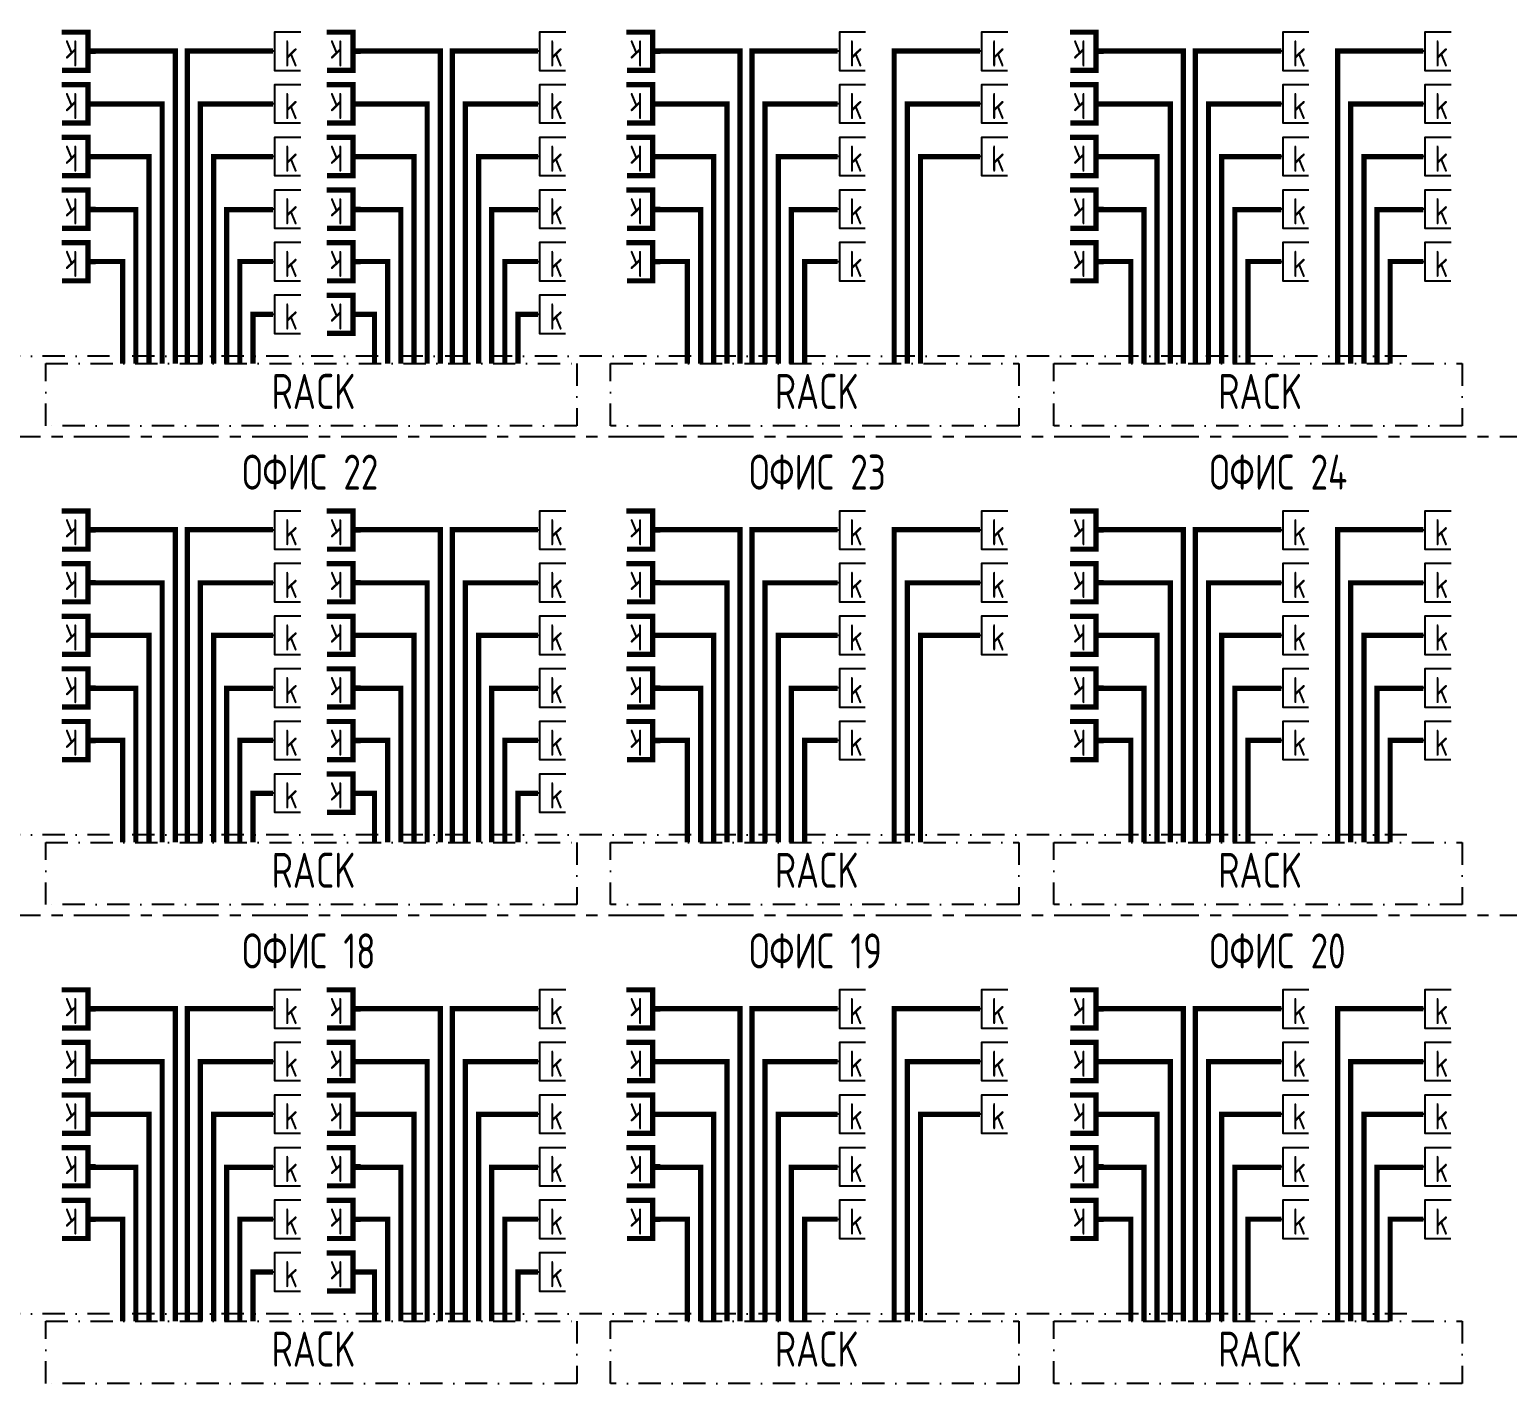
# Model space of a CAD drawing. Extents: x 25325 to 182345, y 3956 to 147305.
# Drawn here: x 43481 to 44323, y 12931 to 13703 of the extents above; entities that cross this region are included whole.
import ezdxf

# ---------------------------------------------------------------- set-up
doc = ezdxf.new("R2010")
doc.units = 0
doc.header["$MEASUREMENT"] = 0
doc.linetypes.add('CENTER', pattern=[50.8, 31.75, -6.35, 6.35, -6.35])
doc.linetypes.add('DASHDOT', pattern=[25.4, 12.7, -6.35, 0, -6.35])
for name, color, linetype in [('CAT6A UNDERGROUND PORTS ROUTING', 1, 'CONTINUOUS'), ('ELINT', 30, 'DASHDOT'), ('ELSH', 111, 'CONTINUOUS')]:
    doc.layers.add(name, color=color, linetype=linetype)
doc.styles.get("Standard").update_dxf_attribs({"font": 'simplex.shx', "width": 0.7, "height": 10})
doc.styles.add('Tabla_100', font='simplex.shx', dxfattribs={"width": 0.7, "height": 20})

msp = doc.modelspace()

# ---------------------------------------------------------------- linework, layer by layer
at = {"layer": 'CAT6A UNDERGROUND PORTS ROUTING', "const_width": 3}
for points in [[(43499.29, 13701.67), (43514.23, 13701.67), (43514.23, 13679.9), (43499.54, 13679.9)], [(43650.35, 13701.67), (43665.28, 13701.67), (43665.28, 13679.9), (43650.59, 13679.9)], [(43821.2, 13701.67), (43836.14, 13701.67), (43836.14, 13679.9), (43821.44, 13679.9)], [(44073.95, 13701.67), (44088.88, 13701.67), (44088.88, 13679.9), (44074.19, 13679.9)], [(43514.23, 13690.78), (43518.64, 13690.78)], [(43665.28, 13690.78), (43669.69, 13690.78)], [(43836.14, 13690.78), (43840.55, 13690.78)], [(44088.88, 13690.78), (44093.29, 13690.78)], [(43499.29, 13671.67), (43514.23, 13671.67), (43514.23, 13649.9), (43499.54, 13649.9)], [(43650.35, 13671.67), (43665.28, 13671.67), (43665.28, 13649.9), (43650.59, 13649.9)], [(43821.2, 13671.67), (43836.14, 13671.67), (43836.14, 13649.9), (43821.44, 13649.9)], [(44073.95, 13671.67), (44088.88, 13671.67), (44088.88, 13649.9), (44074.19, 13649.9)], [(43514.23, 13660.78), (43518.64, 13660.78)], [(43665.28, 13660.78), (43669.69, 13660.78)], [(43836.14, 13660.78), (43840.55, 13660.78)], [(44088.88, 13660.78), (44093.29, 13660.78)], [(43499.29, 13641.67), (43514.23, 13641.67), (43514.23, 13619.9), (43499.54, 13619.9)], [(43650.35, 13641.67), (43665.28, 13641.67), (43665.28, 13619.9), (43650.59, 13619.9)], [(43821.2, 13641.67), (43836.14, 13641.67), (43836.14, 13619.9), (43821.44, 13619.9)], [(44073.95, 13641.67), (44088.88, 13641.67), (44088.88, 13619.9), (44074.19, 13619.9)], [(43514.23, 13630.78), (43518.64, 13630.78)], [(43665.28, 13630.78), (43669.69, 13630.78)], [(43836.14, 13630.78), (43840.55, 13630.78)], [(44088.88, 13630.78), (44093.29, 13630.78)], [(43499.29, 13611.67), (43514.23, 13611.67), (43514.23, 13589.9), (43499.54, 13589.9)], [(43650.35, 13611.67), (43665.28, 13611.67), (43665.28, 13589.9), (43650.59, 13589.9)], [(43821.2, 13611.67), (43836.14, 13611.67), (43836.14, 13589.9), (43821.44, 13589.9)], [(44073.95, 13611.67), (44088.88, 13611.67), (44088.88, 13589.9), (44074.19, 13589.9)], [(43514.23, 13600.78), (43518.64, 13600.78)], [(43665.28, 13600.78), (43669.69, 13600.78)], [(43836.14, 13600.78), (43840.55, 13600.78)], [(44088.88, 13600.78), (44093.29, 13600.78)], [(43499.29, 13581.67), (43514.23, 13581.67), (43514.23, 13559.9), (43499.54, 13559.9)], [(43650.35, 13581.67), (43665.28, 13581.67), (43665.28, 13559.9), (43650.59, 13559.9)], [(43821.2, 13581.67), (43836.14, 13581.67), (43836.14, 13559.9), (43821.44, 13559.9)], [(44073.95, 13581.67), (44088.88, 13581.67), (44088.88, 13559.9), (44074.19, 13559.9)], [(43514.23, 13570.78), (43518.64, 13570.78)], [(43665.28, 13570.78), (43669.69, 13570.78)], [(43836.14, 13570.78), (43840.55, 13570.78)], [(44088.88, 13570.78), (44093.29, 13570.78)], [(43650.35, 13551.67), (43665.28, 13551.67), (43665.28, 13529.9), (43650.59, 13529.9)], [(43665.28, 13540.78), (43669.69, 13540.78)], [(43499.29, 13428.67), (43514.23, 13428.67), (43514.23, 13406.9), (43499.54, 13406.9)], [(43650.35, 13428.67), (43665.28, 13428.67), (43665.28, 13406.9), (43650.59, 13406.9)], [(43821.2, 13428.67), (43836.14, 13428.67), (43836.14, 13406.9), (43821.44, 13406.9)], [(44073.95, 13428.67), (44088.88, 13428.67), (44088.88, 13406.9), (44074.19, 13406.9)], [(43514.23, 13417.78), (43518.64, 13417.78)], [(43665.28, 13417.78), (43669.69, 13417.78)], [(43836.14, 13417.78), (43840.55, 13417.78)], [(44088.88, 13417.78), (44093.29, 13417.78)], [(43499.29, 13398.67), (43514.23, 13398.67), (43514.23, 13376.9), (43499.54, 13376.9)], [(43650.35, 13398.67), (43665.28, 13398.67), (43665.28, 13376.9), (43650.59, 13376.9)], [(43821.2, 13398.67), (43836.14, 13398.67), (43836.14, 13376.9), (43821.44, 13376.9)], [(44073.95, 13398.67), (44088.88, 13398.67), (44088.88, 13376.9), (44074.19, 13376.9)], [(43514.23, 13387.78), (43518.64, 13387.78)], [(43665.28, 13387.78), (43669.69, 13387.78)], [(43836.14, 13387.78), (43840.55, 13387.78)], [(44088.88, 13387.78), (44093.29, 13387.78)], [(43499.29, 13368.67), (43514.23, 13368.67), (43514.23, 13346.9), (43499.54, 13346.9)], [(43650.35, 13368.67), (43665.28, 13368.67), (43665.28, 13346.9), (43650.59, 13346.9)], [(43821.2, 13368.67), (43836.14, 13368.67), (43836.14, 13346.9), (43821.44, 13346.9)], [(44073.95, 13368.67), (44088.88, 13368.67), (44088.88, 13346.9), (44074.19, 13346.9)], [(43514.23, 13357.78), (43518.64, 13357.78)], [(43665.28, 13357.78), (43669.69, 13357.78)], [(43836.14, 13357.78), (43840.55, 13357.78)], [(44088.88, 13357.78), (44093.29, 13357.78)], [(43499.29, 13338.67), (43514.23, 13338.67), (43514.23, 13316.9), (43499.54, 13316.9)], [(43650.35, 13338.67), (43665.28, 13338.67), (43665.28, 13316.9), (43650.59, 13316.9)], [(43821.2, 13338.67), (43836.14, 13338.67), (43836.14, 13316.9), (43821.44, 13316.9)], [(44073.95, 13338.67), (44088.88, 13338.67), (44088.88, 13316.9), (44074.19, 13316.9)], [(43514.23, 13327.78), (43518.64, 13327.78)], [(43665.28, 13327.78), (43669.69, 13327.78)], [(43836.14, 13327.78), (43840.55, 13327.78)], [(44088.88, 13327.78), (44093.29, 13327.78)], [(43499.29, 13308.67), (43514.23, 13308.67), (43514.23, 13286.9), (43499.54, 13286.9)], [(43650.35, 13308.67), (43665.28, 13308.67), (43665.28, 13286.9), (43650.59, 13286.9)], [(43821.2, 13308.67), (43836.14, 13308.67), (43836.14, 13286.9), (43821.44, 13286.9)], [(44073.95, 13308.67), (44088.88, 13308.67), (44088.88, 13286.9), (44074.19, 13286.9)], [(43514.23, 13297.78), (43518.64, 13297.78)], [(43665.28, 13297.78), (43669.69, 13297.78)], [(43836.14, 13297.78), (43840.55, 13297.78)], [(44088.88, 13297.78), (44093.29, 13297.78)], [(43650.35, 13278.67), (43665.28, 13278.67), (43665.28, 13256.9), (43650.59, 13256.9)], [(43665.28, 13267.78), (43669.69, 13267.78)], [(43499.29, 13155.67), (43514.23, 13155.67), (43514.23, 13133.9), (43499.54, 13133.9)], [(43650.35, 13155.67), (43665.28, 13155.67), (43665.28, 13133.9), (43650.59, 13133.9)], [(43821.2, 13155.67), (43836.14, 13155.67), (43836.14, 13133.9), (43821.44, 13133.9)], [(44073.95, 13155.67), (44088.88, 13155.67), (44088.88, 13133.9), (44074.19, 13133.9)], [(43514.23, 13144.78), (43518.64, 13144.78)], [(43665.28, 13144.78), (43669.69, 13144.78)], [(43836.14, 13144.78), (43840.55, 13144.78)], [(44088.88, 13144.78), (44093.29, 13144.78)], [(43499.29, 13125.67), (43514.23, 13125.67), (43514.23, 13103.9), (43499.54, 13103.9)], [(43650.35, 13125.67), (43665.28, 13125.67), (43665.28, 13103.9), (43650.59, 13103.9)], [(43821.2, 13125.67), (43836.14, 13125.67), (43836.14, 13103.9), (43821.44, 13103.9)], [(44073.95, 13125.67), (44088.88, 13125.67), (44088.88, 13103.9), (44074.19, 13103.9)], [(43514.23, 13114.78), (43518.64, 13114.78)], [(43665.28, 13114.78), (43669.69, 13114.78)], [(43836.14, 13114.78), (43840.55, 13114.78)], [(44088.88, 13114.78), (44093.29, 13114.78)], [(43499.29, 13095.67), (43514.23, 13095.67), (43514.23, 13073.9), (43499.54, 13073.9)], [(43650.35, 13095.67), (43665.28, 13095.67), (43665.28, 13073.9), (43650.59, 13073.9)], [(43821.2, 13095.67), (43836.14, 13095.67), (43836.14, 13073.9), (43821.44, 13073.9)], [(44073.95, 13095.67), (44088.88, 13095.67), (44088.88, 13073.9), (44074.19, 13073.9)], [(43514.23, 13084.78), (43518.64, 13084.78)], [(43665.28, 13084.78), (43669.69, 13084.78)], [(43836.14, 13084.78), (43840.55, 13084.78)], [(44088.88, 13084.78), (44093.29, 13084.78)], [(43499.29, 13065.67), (43514.23, 13065.67), (43514.23, 13043.9), (43499.54, 13043.9)], [(43650.35, 13065.67), (43665.28, 13065.67), (43665.28, 13043.9), (43650.59, 13043.9)], [(43821.2, 13065.67), (43836.14, 13065.67), (43836.14, 13043.9), (43821.44, 13043.9)], [(44073.95, 13065.67), (44088.88, 13065.67), (44088.88, 13043.9), (44074.19, 13043.9)], [(43514.23, 13054.78), (43518.64, 13054.78)], [(43665.28, 13054.78), (43669.69, 13054.78)], [(43836.14, 13054.78), (43840.55, 13054.78)], [(44088.88, 13054.78), (44093.29, 13054.78)], [(43499.29, 13035.67), (43514.23, 13035.67), (43514.23, 13013.9), (43499.54, 13013.9)], [(43650.35, 13035.67), (43665.28, 13035.67), (43665.28, 13013.9), (43650.59, 13013.9)], [(43821.2, 13035.67), (43836.14, 13035.67), (43836.14, 13013.9), (43821.44, 13013.9)], [(44073.95, 13035.67), (44088.88, 13035.67), (44088.88, 13013.9), (44074.19, 13013.9)], [(43514.23, 13024.78), (43518.64, 13024.78)], [(43665.28, 13024.78), (43669.69, 13024.78)], [(43836.14, 13024.78), (43840.55, 13024.78)], [(44088.88, 13024.78), (44093.29, 13024.78)], [(43650.35, 13005.67), (43665.28, 13005.67), (43665.28, 12983.9), (43650.59, 12983.9)], [(43665.28, 12994.78), (43669.69, 12994.78)]]:
    msp.add_lwpolyline(points, dxfattribs=at)
at = {"layer": 'CAT6A UNDERGROUND PORTS ROUTING'}
for points in [[(43635.6, 13701.67), (43620.66, 13701.67), (43620.66, 13679.9), (43635.36, 13679.9)], [(43786.65, 13701.67), (43771.71, 13701.67), (43771.71, 13679.9), (43786.41, 13679.9)], [(43957.51, 13701.67), (43942.57, 13701.67), (43942.57, 13679.9), (43957.26, 13679.9)], [(44038.56, 13701.67), (44023.62, 13701.67), (44023.62, 13679.9), (44038.32, 13679.9)], [(44210.25, 13701.67), (44195.32, 13701.67), (44195.32, 13679.9), (44210.01, 13679.9)], [(44291.3, 13701.67), (44276.37, 13701.67), (44276.37, 13679.9), (44291.06, 13679.9)], [(43620.66, 13690.78), (43616.25, 13690.78)], [(43771.71, 13690.78), (43767.3, 13690.78)], [(43942.57, 13690.78), (43938.16, 13690.78)], [(44023.62, 13690.78), (44019.21, 13690.78)], [(44195.32, 13690.78), (44190.9, 13690.78)], [(44276.37, 13690.78), (44271.96, 13690.78)], [(43635.6, 13671.67), (43620.66, 13671.67), (43620.66, 13649.9), (43635.36, 13649.9)], [(43786.65, 13671.67), (43771.71, 13671.67), (43771.71, 13649.9), (43786.41, 13649.9)], [(43957.51, 13671.67), (43942.57, 13671.67), (43942.57, 13649.9), (43957.26, 13649.9)], [(44038.56, 13671.67), (44023.62, 13671.67), (44023.62, 13649.9), (44038.32, 13649.9)], [(44210.25, 13671.67), (44195.32, 13671.67), (44195.32, 13649.9), (44210.01, 13649.9)], [(44291.3, 13671.67), (44276.37, 13671.67), (44276.37, 13649.9), (44291.06, 13649.9)], [(43620.66, 13660.78), (43616.25, 13660.78)], [(43771.71, 13660.78), (43767.3, 13660.78)], [(43942.57, 13660.78), (43938.16, 13660.78)], [(44023.62, 13660.78), (44019.21, 13660.78)], [(44195.32, 13660.78), (44190.9, 13660.78)], [(44276.37, 13660.78), (44271.96, 13660.78)], [(43635.6, 13641.67), (43620.66, 13641.67), (43620.66, 13619.9), (43635.36, 13619.9)], [(43786.65, 13641.67), (43771.71, 13641.67), (43771.71, 13619.9), (43786.41, 13619.9)], [(43957.51, 13641.67), (43942.57, 13641.67), (43942.57, 13619.9), (43957.26, 13619.9)], [(44038.56, 13641.67), (44023.62, 13641.67), (44023.62, 13619.9), (44038.32, 13619.9)], [(44210.25, 13641.67), (44195.32, 13641.67), (44195.32, 13619.9), (44210.01, 13619.9)], [(44291.3, 13641.67), (44276.37, 13641.67), (44276.37, 13619.9), (44291.06, 13619.9)], [(43620.66, 13630.78), (43616.25, 13630.78)], [(43771.71, 13630.78), (43767.3, 13630.78)], [(43942.57, 13630.78), (43938.16, 13630.78)], [(44023.62, 13630.78), (44019.21, 13630.78)], [(44195.32, 13630.78), (44190.9, 13630.78)], [(44276.37, 13630.78), (44271.96, 13630.78)], [(43635.6, 13611.67), (43620.66, 13611.67), (43620.66, 13589.9), (43635.36, 13589.9)], [(43786.65, 13611.67), (43771.71, 13611.67), (43771.71, 13589.9), (43786.41, 13589.9)], [(43957.51, 13611.67), (43942.57, 13611.67), (43942.57, 13589.9), (43957.26, 13589.9)], [(44210.25, 13611.67), (44195.32, 13611.67), (44195.32, 13589.9), (44210.01, 13589.9)], [(44291.3, 13611.67), (44276.37, 13611.67), (44276.37, 13589.9), (44291.06, 13589.9)], [(43620.66, 13600.78), (43616.25, 13600.78)], [(43771.71, 13600.78), (43767.3, 13600.78)], [(43942.57, 13600.78), (43938.16, 13600.78)], [(44195.32, 13600.78), (44190.9, 13600.78)], [(44276.37, 13600.78), (44271.96, 13600.78)], [(43635.6, 13581.67), (43620.66, 13581.67), (43620.66, 13559.9), (43635.36, 13559.9)], [(43786.65, 13581.67), (43771.71, 13581.67), (43771.71, 13559.9), (43786.41, 13559.9)], [(43957.51, 13581.67), (43942.57, 13581.67), (43942.57, 13559.9), (43957.26, 13559.9)], [(44210.25, 13581.67), (44195.32, 13581.67), (44195.32, 13559.9), (44210.01, 13559.9)], [(44291.3, 13581.67), (44276.37, 13581.67), (44276.37, 13559.9), (44291.06, 13559.9)], [(43620.66, 13570.78), (43616.25, 13570.78)], [(43771.71, 13570.78), (43767.3, 13570.78)], [(43942.57, 13570.78), (43938.16, 13570.78)], [(44195.32, 13570.78), (44190.9, 13570.78)], [(44276.37, 13570.78), (44271.96, 13570.78)], [(43635.6, 13551.67), (43620.66, 13551.67), (43620.66, 13529.9), (43635.36, 13529.9)], [(43786.65, 13551.67), (43771.71, 13551.67), (43771.71, 13529.9), (43786.41, 13529.9)], [(43620.66, 13540.78), (43616.25, 13540.78)], [(43771.71, 13540.78), (43767.3, 13540.78)], [(43635.6, 13428.67), (43620.66, 13428.67), (43620.66, 13406.9), (43635.36, 13406.9)], [(43786.65, 13428.67), (43771.71, 13428.67), (43771.71, 13406.9), (43786.41, 13406.9)], [(43957.51, 13428.67), (43942.57, 13428.67), (43942.57, 13406.9), (43957.26, 13406.9)], [(44038.56, 13428.67), (44023.62, 13428.67), (44023.62, 13406.9), (44038.32, 13406.9)], [(44210.25, 13428.67), (44195.32, 13428.67), (44195.32, 13406.9), (44210.01, 13406.9)], [(44291.3, 13428.67), (44276.37, 13428.67), (44276.37, 13406.9), (44291.06, 13406.9)], [(43620.66, 13417.78), (43616.25, 13417.78)], [(43771.71, 13417.78), (43767.3, 13417.78)], [(43942.57, 13417.78), (43938.16, 13417.78)], [(44023.62, 13417.78), (44019.21, 13417.78)], [(44195.32, 13417.78), (44190.9, 13417.78)], [(44276.37, 13417.78), (44271.96, 13417.78)], [(43635.6, 13398.67), (43620.66, 13398.67), (43620.66, 13376.9), (43635.36, 13376.9)], [(43786.65, 13398.67), (43771.71, 13398.67), (43771.71, 13376.9), (43786.41, 13376.9)], [(43957.51, 13398.67), (43942.57, 13398.67), (43942.57, 13376.9), (43957.26, 13376.9)], [(44038.56, 13398.67), (44023.62, 13398.67), (44023.62, 13376.9), (44038.32, 13376.9)], [(44210.25, 13398.67), (44195.32, 13398.67), (44195.32, 13376.9), (44210.01, 13376.9)], [(44291.3, 13398.67), (44276.37, 13398.67), (44276.37, 13376.9), (44291.06, 13376.9)], [(43620.66, 13387.78), (43616.25, 13387.78)], [(43771.71, 13387.78), (43767.3, 13387.78)], [(43942.57, 13387.78), (43938.16, 13387.78)], [(44023.62, 13387.78), (44019.21, 13387.78)], [(44195.32, 13387.78), (44190.9, 13387.78)], [(44276.37, 13387.78), (44271.96, 13387.78)], [(43635.6, 13368.67), (43620.66, 13368.67), (43620.66, 13346.9), (43635.36, 13346.9)], [(43786.65, 13368.67), (43771.71, 13368.67), (43771.71, 13346.9), (43786.41, 13346.9)], [(43957.51, 13368.67), (43942.57, 13368.67), (43942.57, 13346.9), (43957.26, 13346.9)], [(44038.56, 13368.67), (44023.62, 13368.67), (44023.62, 13346.9), (44038.32, 13346.9)], [(44210.25, 13368.67), (44195.32, 13368.67), (44195.32, 13346.9), (44210.01, 13346.9)], [(44291.3, 13368.67), (44276.37, 13368.67), (44276.37, 13346.9), (44291.06, 13346.9)], [(43620.66, 13357.78), (43616.25, 13357.78)], [(43771.71, 13357.78), (43767.3, 13357.78)], [(43942.57, 13357.78), (43938.16, 13357.78)], [(44023.62, 13357.78), (44019.21, 13357.78)], [(44195.32, 13357.78), (44190.9, 13357.78)], [(44276.37, 13357.78), (44271.96, 13357.78)], [(43635.6, 13338.67), (43620.66, 13338.67), (43620.66, 13316.9), (43635.36, 13316.9)], [(43786.65, 13338.67), (43771.71, 13338.67), (43771.71, 13316.9), (43786.41, 13316.9)], [(43957.51, 13338.67), (43942.57, 13338.67), (43942.57, 13316.9), (43957.26, 13316.9)], [(44210.25, 13338.67), (44195.32, 13338.67), (44195.32, 13316.9), (44210.01, 13316.9)], [(44291.3, 13338.67), (44276.37, 13338.67), (44276.37, 13316.9), (44291.06, 13316.9)], [(43620.66, 13327.78), (43616.25, 13327.78)], [(43771.71, 13327.78), (43767.3, 13327.78)], [(43942.57, 13327.78), (43938.16, 13327.78)], [(44195.32, 13327.78), (44190.9, 13327.78)], [(44276.37, 13327.78), (44271.96, 13327.78)], [(43635.6, 13308.67), (43620.66, 13308.67), (43620.66, 13286.9), (43635.36, 13286.9)], [(43786.65, 13308.67), (43771.71, 13308.67), (43771.71, 13286.9), (43786.41, 13286.9)], [(43957.51, 13308.67), (43942.57, 13308.67), (43942.57, 13286.9), (43957.26, 13286.9)], [(44210.25, 13308.67), (44195.32, 13308.67), (44195.32, 13286.9), (44210.01, 13286.9)], [(44291.3, 13308.67), (44276.37, 13308.67), (44276.37, 13286.9), (44291.06, 13286.9)], [(43620.66, 13297.78), (43616.25, 13297.78)], [(43771.71, 13297.78), (43767.3, 13297.78)], [(43942.57, 13297.78), (43938.16, 13297.78)], [(44195.32, 13297.78), (44190.9, 13297.78)], [(44276.37, 13297.78), (44271.96, 13297.78)], [(43635.6, 13278.67), (43620.66, 13278.67), (43620.66, 13256.9), (43635.36, 13256.9)], [(43786.65, 13278.67), (43771.71, 13278.67), (43771.71, 13256.9), (43786.41, 13256.9)], [(43620.66, 13267.78), (43616.25, 13267.78)], [(43771.71, 13267.78), (43767.3, 13267.78)], [(43635.6, 13155.67), (43620.66, 13155.67), (43620.66, 13133.9), (43635.36, 13133.9)], [(43786.65, 13155.67), (43771.71, 13155.67), (43771.71, 13133.9), (43786.41, 13133.9)], [(43957.51, 13155.67), (43942.57, 13155.67), (43942.57, 13133.9), (43957.26, 13133.9)], [(44038.56, 13155.67), (44023.62, 13155.67), (44023.62, 13133.9), (44038.32, 13133.9)], [(44210.25, 13155.67), (44195.32, 13155.67), (44195.32, 13133.9), (44210.01, 13133.9)], [(44291.3, 13155.67), (44276.37, 13155.67), (44276.37, 13133.9), (44291.06, 13133.9)], [(43620.66, 13144.78), (43616.25, 13144.78)], [(43771.71, 13144.78), (43767.3, 13144.78)], [(43942.57, 13144.78), (43938.16, 13144.78)], [(44023.62, 13144.78), (44019.21, 13144.78)], [(44195.32, 13144.78), (44190.9, 13144.78)], [(44276.37, 13144.78), (44271.96, 13144.78)], [(43635.6, 13125.67), (43620.66, 13125.67), (43620.66, 13103.9), (43635.36, 13103.9)], [(43786.65, 13125.67), (43771.71, 13125.67), (43771.71, 13103.9), (43786.41, 13103.9)], [(43957.51, 13125.67), (43942.57, 13125.67), (43942.57, 13103.9), (43957.26, 13103.9)], [(44038.56, 13125.67), (44023.62, 13125.67), (44023.62, 13103.9), (44038.32, 13103.9)], [(44210.25, 13125.67), (44195.32, 13125.67), (44195.32, 13103.9), (44210.01, 13103.9)], [(44291.3, 13125.67), (44276.37, 13125.67), (44276.37, 13103.9), (44291.06, 13103.9)], [(43620.66, 13114.78), (43616.25, 13114.78)], [(43771.71, 13114.78), (43767.3, 13114.78)], [(43942.57, 13114.78), (43938.16, 13114.78)], [(44023.62, 13114.78), (44019.21, 13114.78)], [(44195.32, 13114.78), (44190.9, 13114.78)], [(44276.37, 13114.78), (44271.96, 13114.78)], [(43635.6, 13095.67), (43620.66, 13095.67), (43620.66, 13073.9), (43635.36, 13073.9)], [(43786.65, 13095.67), (43771.71, 13095.67), (43771.71, 13073.9), (43786.41, 13073.9)], [(43957.51, 13095.67), (43942.57, 13095.67), (43942.57, 13073.9), (43957.26, 13073.9)], [(44038.56, 13095.67), (44023.62, 13095.67), (44023.62, 13073.9), (44038.32, 13073.9)], [(44210.25, 13095.67), (44195.32, 13095.67), (44195.32, 13073.9), (44210.01, 13073.9)], [(44291.3, 13095.67), (44276.37, 13095.67), (44276.37, 13073.9), (44291.06, 13073.9)], [(43620.66, 13084.78), (43616.25, 13084.78)], [(43771.71, 13084.78), (43767.3, 13084.78)], [(43942.57, 13084.78), (43938.16, 13084.78)], [(44023.62, 13084.78), (44019.21, 13084.78)], [(44195.32, 13084.78), (44190.9, 13084.78)], [(44276.37, 13084.78), (44271.96, 13084.78)], [(43635.6, 13065.67), (43620.66, 13065.67), (43620.66, 13043.9), (43635.36, 13043.9)], [(43786.65, 13065.67), (43771.71, 13065.67), (43771.71, 13043.9), (43786.41, 13043.9)], [(43957.51, 13065.67), (43942.57, 13065.67), (43942.57, 13043.9), (43957.26, 13043.9)], [(44210.25, 13065.67), (44195.32, 13065.67), (44195.32, 13043.9), (44210.01, 13043.9)], [(44291.3, 13065.67), (44276.37, 13065.67), (44276.37, 13043.9), (44291.06, 13043.9)], [(43620.66, 13054.78), (43616.25, 13054.78)], [(43771.71, 13054.78), (43767.3, 13054.78)], [(43942.57, 13054.78), (43938.16, 13054.78)], [(44195.32, 13054.78), (44190.9, 13054.78)], [(44276.37, 13054.78), (44271.96, 13054.78)], [(43635.6, 13035.67), (43620.66, 13035.67), (43620.66, 13013.9), (43635.36, 13013.9)], [(43786.65, 13035.67), (43771.71, 13035.67), (43771.71, 13013.9), (43786.41, 13013.9)], [(43957.51, 13035.67), (43942.57, 13035.67), (43942.57, 13013.9), (43957.26, 13013.9)], [(44210.25, 13035.67), (44195.32, 13035.67), (44195.32, 13013.9), (44210.01, 13013.9)], [(44291.3, 13035.67), (44276.37, 13035.67), (44276.37, 13013.9), (44291.06, 13013.9)], [(43620.66, 13024.78), (43616.25, 13024.78)], [(43771.71, 13024.78), (43767.3, 13024.78)], [(43942.57, 13024.78), (43938.16, 13024.78)], [(44195.32, 13024.78), (44190.9, 13024.78)], [(44276.37, 13024.78), (44271.96, 13024.78)], [(43635.6, 13005.67), (43620.66, 13005.67), (43620.66, 12983.9), (43635.36, 12983.9)], [(43786.65, 13005.67), (43771.71, 13005.67), (43771.71, 12983.9), (43786.41, 12983.9)], [(43620.66, 12994.78), (43616.25, 12994.78)], [(43771.71, 12994.78), (43767.3, 12994.78)]]:
    msp.add_lwpolyline(points, dxfattribs=at)
at = {"layer": 'ELINT'}
for p, q in [((44266.12, 13517.02), (43043.52, 13517.02)), ((44266.12, 13244.02), (43043.52, 13244.02)), ((44266.12, 12971.02), (43043.52, 12971.02))]:
    msp.add_line(p, q, dxfattribs=at)
at = {"layer": 'ELINT', "const_width": 3}
for points in [[(43515.12, 13690.98), (43564.05, 13690.98), (43564.05, 13512.72)], [(43619.77, 13690.98), (43570.84, 13690.98), (43570.84, 13512.72)], [(43666.17, 13690.98), (43715.1, 13690.98), (43715.1, 13512.72)], [(43770.82, 13690.98), (43721.89, 13690.98), (43721.89, 13512.72)], [(43837.03, 13690.98), (43885.96, 13690.98), (43885.96, 13512.72)], [(43941.68, 13690.98), (43892.75, 13690.98), (43892.75, 13512.72)], [(44022.73, 13690.98), (43973.8, 13690.98), (43973.8, 13512.72)], [(44089.77, 13690.98), (44138.7, 13690.98), (44138.7, 13512.72)], [(44194.42, 13690.98), (44145.49, 13690.98), (44145.49, 13512.72)], [(44275.48, 13690.98), (44226.55, 13690.98), (44226.55, 13512.72)], [(43515.12, 13660.73), (43556.55, 13660.73), (43556.55, 13512.72)], [(43619.77, 13660.73), (43578.34, 13660.73), (43578.34, 13512.72)], [(43666.17, 13660.73), (43707.6, 13660.73), (43707.6, 13512.72)], [(43770.82, 13660.73), (43729.39, 13660.73), (43729.39, 13512.72)], [(43837.03, 13660.73), (43878.46, 13660.73), (43878.46, 13512.72)], [(43941.68, 13660.73), (43900.25, 13660.73), (43900.25, 13512.72)], [(44022.73, 13660.73), (43981.3, 13660.73), (43981.3, 13512.72)], [(44089.77, 13660.73), (44131.2, 13660.73), (44131.2, 13512.72)], [(44194.42, 13660.73), (44152.99, 13660.73), (44152.99, 13512.72)], [(44275.48, 13660.73), (44234.05, 13660.73), (44234.05, 13512.72)], [(43515.12, 13630.73), (43549.05, 13630.73), (43549.05, 13512.72)], [(43619.77, 13630.73), (43585.84, 13630.73), (43585.84, 13512.72)], [(43666.17, 13630.73), (43700.1, 13630.73), (43700.1, 13512.72)], [(43770.82, 13630.73), (43736.89, 13630.73), (43736.89, 13512.72)], [(43837.03, 13630.73), (43870.96, 13630.73), (43870.96, 13512.72)], [(43941.68, 13630.73), (43907.75, 13630.73), (43907.75, 13512.72)], [(44022.73, 13630.73), (43988.8, 13630.73), (43988.8, 13512.72)], [(44089.77, 13630.73), (44123.7, 13630.73), (44123.7, 13512.72)], [(44194.42, 13630.73), (44160.49, 13630.73), (44160.49, 13512.72)], [(44275.48, 13630.73), (44241.55, 13630.73), (44241.55, 13512.72)], [(43515.12, 13600.52), (43541.55, 13600.52), (43541.55, 13512.72)], [(43619.77, 13600.52), (43593.34, 13600.52), (43593.34, 13512.72)], [(43666.17, 13600.52), (43692.6, 13600.52), (43692.6, 13512.72)], [(43770.82, 13600.52), (43744.39, 13600.52), (43744.39, 13512.72)], [(43837.03, 13600.52), (43863.46, 13600.52), (43863.46, 13512.72)], [(43941.68, 13600.52), (43915.25, 13600.52), (43915.25, 13512.72)], [(44089.77, 13600.52), (44116.2, 13600.52), (44116.2, 13512.72)], [(44194.42, 13600.52), (44167.99, 13600.52), (44167.99, 13512.72)], [(44275.48, 13600.52), (44249.05, 13600.52), (44249.05, 13512.72)], [(43515.12, 13570.93), (43534.05, 13570.93), (43534.05, 13512.72)], [(43619.77, 13570.93), (43600.84, 13570.93), (43600.84, 13512.72)], [(43666.17, 13570.93), (43685.1, 13570.93), (43685.1, 13512.72)], [(43770.82, 13570.93), (43751.89, 13570.93), (43751.89, 13512.72)], [(43837.03, 13570.93), (43855.96, 13570.93), (43855.96, 13512.72)], [(43941.68, 13570.93), (43922.75, 13570.93), (43922.75, 13512.72)], [(44089.77, 13570.93), (44108.7, 13570.93), (44108.7, 13512.72)], [(44194.42, 13570.93), (44175.49, 13570.93), (44175.49, 13512.72)], [(44275.48, 13570.93), (44256.55, 13570.93), (44256.55, 13512.72)], [(43619.77, 13540.73), (43608.34, 13540.73), (43608.34, 13512.72)], [(43666.17, 13540.73), (43677.6, 13540.73), (43677.6, 13512.72)], [(43770.82, 13540.73), (43759.39, 13540.73), (43759.39, 13512.72)], [(43515.12, 13417.98), (43564.05, 13417.98), (43564.05, 13239.72)], [(43619.77, 13417.98), (43570.84, 13417.98), (43570.84, 13239.72)], [(43666.17, 13417.98), (43715.1, 13417.98), (43715.1, 13239.72)], [(43770.82, 13417.98), (43721.89, 13417.98), (43721.89, 13239.72)], [(43837.03, 13417.98), (43885.96, 13417.98), (43885.96, 13239.72)], [(43941.68, 13417.98), (43892.75, 13417.98), (43892.75, 13239.72)], [(44022.73, 13417.98), (43973.8, 13417.98), (43973.8, 13239.72)], [(44089.77, 13417.98), (44138.7, 13417.98), (44138.7, 13239.72)], [(44194.42, 13417.98), (44145.49, 13417.98), (44145.49, 13239.72)], [(44275.48, 13417.98), (44226.55, 13417.98), (44226.55, 13239.72)], [(43515.12, 13387.73), (43556.55, 13387.73), (43556.55, 13239.72)], [(43619.77, 13387.73), (43578.34, 13387.73), (43578.34, 13239.72)], [(43666.17, 13387.73), (43707.6, 13387.73), (43707.6, 13239.72)], [(43770.82, 13387.73), (43729.39, 13387.73), (43729.39, 13239.72)], [(43837.03, 13387.73), (43878.46, 13387.73), (43878.46, 13239.72)], [(43941.68, 13387.73), (43900.25, 13387.73), (43900.25, 13239.72)], [(44022.73, 13387.73), (43981.3, 13387.73), (43981.3, 13239.72)], [(44089.77, 13387.73), (44131.2, 13387.73), (44131.2, 13239.72)], [(44194.42, 13387.73), (44152.99, 13387.73), (44152.99, 13239.72)], [(44275.48, 13387.73), (44234.05, 13387.73), (44234.05, 13239.72)], [(43515.12, 13357.73), (43549.05, 13357.73), (43549.05, 13239.72)], [(43619.77, 13357.73), (43585.84, 13357.73), (43585.84, 13239.72)], [(43666.17, 13357.73), (43700.1, 13357.73), (43700.1, 13239.72)], [(43770.82, 13357.73), (43736.89, 13357.73), (43736.89, 13239.72)], [(43837.03, 13357.73), (43870.96, 13357.73), (43870.96, 13239.72)], [(43941.68, 13357.73), (43907.75, 13357.73), (43907.75, 13239.72)], [(44022.73, 13357.73), (43988.8, 13357.73), (43988.8, 13239.72)], [(44089.77, 13357.73), (44123.7, 13357.73), (44123.7, 13239.72)], [(44194.42, 13357.73), (44160.49, 13357.73), (44160.49, 13239.72)], [(44275.48, 13357.73), (44241.55, 13357.73), (44241.55, 13239.72)], [(43515.12, 13327.52), (43541.55, 13327.52), (43541.55, 13239.72)], [(43619.77, 13327.52), (43593.34, 13327.52), (43593.34, 13239.72)], [(43666.17, 13327.52), (43692.6, 13327.52), (43692.6, 13239.72)], [(43770.82, 13327.52), (43744.39, 13327.52), (43744.39, 13239.72)], [(43837.03, 13327.52), (43863.46, 13327.52), (43863.46, 13239.72)], [(43941.68, 13327.52), (43915.25, 13327.52), (43915.25, 13239.72)], [(44089.77, 13327.52), (44116.2, 13327.52), (44116.2, 13239.72)], [(44194.42, 13327.52), (44167.99, 13327.52), (44167.99, 13239.72)], [(44275.48, 13327.52), (44249.05, 13327.52), (44249.05, 13239.72)], [(43515.12, 13297.93), (43534.05, 13297.93), (43534.05, 13239.72)], [(43619.77, 13297.93), (43600.84, 13297.93), (43600.84, 13239.72)], [(43666.17, 13297.93), (43685.1, 13297.93), (43685.1, 13239.72)], [(43770.82, 13297.93), (43751.89, 13297.93), (43751.89, 13239.72)], [(43837.03, 13297.93), (43855.96, 13297.93), (43855.96, 13239.72)], [(43941.68, 13297.93), (43922.75, 13297.93), (43922.75, 13239.72)], [(44089.77, 13297.93), (44108.7, 13297.93), (44108.7, 13239.72)], [(44194.42, 13297.93), (44175.49, 13297.93), (44175.49, 13239.72)], [(44275.48, 13297.93), (44256.55, 13297.93), (44256.55, 13239.72)], [(43619.77, 13267.73), (43608.34, 13267.73), (43608.34, 13239.72)], [(43666.17, 13267.73), (43677.6, 13267.73), (43677.6, 13239.72)], [(43770.82, 13267.73), (43759.39, 13267.73), (43759.39, 13239.72)], [(43515.12, 13144.98), (43564.05, 13144.98), (43564.05, 12966.72)], [(43619.77, 13144.98), (43570.84, 13144.98), (43570.84, 12966.72)], [(43666.17, 13144.98), (43715.1, 13144.98), (43715.1, 12966.72)], [(43770.82, 13144.98), (43721.89, 13144.98), (43721.89, 12966.72)], [(43837.03, 13144.98), (43885.96, 13144.98), (43885.96, 12966.72)], [(43941.68, 13144.98), (43892.75, 13144.98), (43892.75, 12966.72)], [(44022.73, 13144.98), (43973.8, 13144.98), (43973.8, 12966.72)], [(44089.77, 13144.98), (44138.7, 13144.98), (44138.7, 12966.72)], [(44194.42, 13144.98), (44145.49, 13144.98), (44145.49, 12966.72)], [(44275.48, 13144.98), (44226.55, 13144.98), (44226.55, 12966.72)], [(43515.12, 13114.73), (43556.55, 13114.73), (43556.55, 12966.72)], [(43619.77, 13114.73), (43578.34, 13114.73), (43578.34, 12966.72)], [(43666.17, 13114.73), (43707.6, 13114.73), (43707.6, 12966.72)], [(43770.82, 13114.73), (43729.39, 13114.73), (43729.39, 12966.72)], [(43837.03, 13114.73), (43878.46, 13114.73), (43878.46, 12966.72)], [(43941.68, 13114.73), (43900.25, 13114.73), (43900.25, 12966.72)], [(44022.73, 13114.73), (43981.3, 13114.73), (43981.3, 12966.72)], [(44089.77, 13114.73), (44131.2, 13114.73), (44131.2, 12966.72)], [(44194.42, 13114.73), (44152.99, 13114.73), (44152.99, 12966.72)], [(44275.48, 13114.73), (44234.05, 13114.73), (44234.05, 12966.72)], [(43515.12, 13084.73), (43549.05, 13084.73), (43549.05, 12966.72)], [(43619.77, 13084.73), (43585.84, 13084.73), (43585.84, 12966.72)], [(43666.17, 13084.73), (43700.1, 13084.73), (43700.1, 12966.72)], [(43770.82, 13084.73), (43736.89, 13084.73), (43736.89, 12966.72)], [(43837.03, 13084.73), (43870.96, 13084.73), (43870.96, 12966.72)], [(43941.68, 13084.73), (43907.75, 13084.73), (43907.75, 12966.72)], [(44022.73, 13084.73), (43988.8, 13084.73), (43988.8, 12966.72)], [(44089.77, 13084.73), (44123.7, 13084.73), (44123.7, 12966.72)], [(44194.42, 13084.73), (44160.49, 13084.73), (44160.49, 12966.72)], [(44275.48, 13084.73), (44241.55, 13084.73), (44241.55, 12966.72)], [(43515.12, 13054.52), (43541.55, 13054.52), (43541.55, 12966.72)], [(43619.77, 13054.52), (43593.34, 13054.52), (43593.34, 12966.72)], [(43666.17, 13054.52), (43692.6, 13054.52), (43692.6, 12966.72)], [(43770.82, 13054.52), (43744.39, 13054.52), (43744.39, 12966.72)], [(43837.03, 13054.52), (43863.46, 13054.52), (43863.46, 12966.72)], [(43941.68, 13054.52), (43915.25, 13054.52), (43915.25, 12966.72)], [(44089.77, 13054.52), (44116.2, 13054.52), (44116.2, 12966.72)], [(44194.42, 13054.52), (44167.99, 13054.52), (44167.99, 12966.72)], [(44275.48, 13054.52), (44249.05, 13054.52), (44249.05, 12966.72)], [(43515.12, 13024.93), (43534.05, 13024.93), (43534.05, 12966.72)], [(43619.77, 13024.93), (43600.84, 13024.93), (43600.84, 12966.72)], [(43666.17, 13024.93), (43685.1, 13024.93), (43685.1, 12966.72)], [(43770.82, 13024.93), (43751.89, 13024.93), (43751.89, 12966.72)], [(43837.03, 13024.93), (43855.96, 13024.93), (43855.96, 12966.72)], [(43941.68, 13024.93), (43922.75, 13024.93), (43922.75, 12966.72)], [(44089.77, 13024.93), (44108.7, 13024.93), (44108.7, 12966.72)], [(44194.42, 13024.93), (44175.49, 13024.93), (44175.49, 12966.72)], [(44275.48, 13024.93), (44256.55, 13024.93), (44256.55, 12966.72)], [(43619.77, 12994.73), (43608.34, 12994.73), (43608.34, 12966.72)], [(43666.17, 12994.73), (43677.6, 12994.73), (43677.6, 12966.72)], [(43770.82, 12994.73), (43759.39, 12994.73), (43759.39, 12966.72)]]:
    msp.add_lwpolyline(points, dxfattribs=at)
at = {"layer": 'ELINT'}
for points in [[(43490.16, 13512.72), (43792.9, 13512.72), (43792.9, 13477.25), (43490.16, 13477.25)], [(43812.06, 13512.72), (44044.81, 13512.72), (44044.81, 13477.25), (43812.06, 13477.25)], [(44064.81, 13512.72), (44297.56, 13512.72), (44297.56, 13477.25), (44064.81, 13477.25)], [(43490.16, 13239.72), (43792.9, 13239.72), (43792.9, 13204.25), (43490.16, 13204.25)], [(43812.06, 13239.72), (44044.81, 13239.72), (44044.81, 13204.25), (43812.06, 13204.25)], [(44064.81, 13239.72), (44297.56, 13239.72), (44297.56, 13204.25), (44064.81, 13204.25)], [(43490.16, 12966.72), (43792.9, 12966.72), (43792.9, 12931.25), (43490.16, 12931.25)], [(43812.06, 12966.72), (44044.81, 12966.72), (44044.81, 12931.25), (43812.06, 12931.25)], [(44064.81, 12966.72), (44297.56, 12966.72), (44297.56, 12931.25), (44064.81, 12931.25)]]:
    msp.add_lwpolyline(points, close=True, dxfattribs=at)
at = {"layer": 'ELSH', "linetype": 'CENTER'}
for p, q in [((42896.6, 13471.18), (45957.36, 13471.18)), ((42896.6, 13198.18), (45957.36, 13198.18))]:
    msp.add_line(p, q, dxfattribs=at)

# ---------------------------------------------------------------- texts
at = {"layer": 'CAT6A UNDERGROUND PORTS ROUTING', "char_height": 15, "attachment_point": 1, "rotation": 180}
for insert in [(43508.79, 13682.06), (43659.85, 13682.06), (43830.7, 13682.06), (44083.45, 13682.06), (43508.79, 13652.06), (43659.85, 13652.06), (43830.7, 13652.06), (44083.45, 13652.06), (43508.79, 13622.06), (43659.85, 13622.06), (43830.7, 13622.06), (44083.45, 13622.06), (43508.79, 13592.06), (43659.85, 13592.06), (43830.7, 13592.06), (44083.45, 13592.06), (43508.79, 13562.06), (43659.85, 13562.06), (43830.7, 13562.06), (44083.45, 13562.06), (43659.85, 13532.06), (43508.79, 13409.06), (43659.85, 13409.06), (43830.7, 13409.06), (44083.45, 13409.06), (43508.79, 13379.06), (43659.85, 13379.06), (43830.7, 13379.06), (44083.45, 13379.06), (43508.79, 13349.06), (43659.85, 13349.06), (43830.7, 13349.06), (44083.45, 13349.06), (43508.79, 13319.06), (43659.85, 13319.06), (43830.7, 13319.06), (44083.45, 13319.06), (43508.79, 13289.06), (43659.85, 13289.06), (43830.7, 13289.06), (44083.45, 13289.06), (43659.85, 13259.06), (43508.79, 13136.06), (43659.85, 13136.06), (43830.7, 13136.06), (44083.45, 13136.06), (43508.79, 13106.06), (43659.85, 13106.06), (43830.7, 13106.06), (44083.45, 13106.06), (43508.79, 13076.06), (43659.85, 13076.06), (43830.7, 13076.06), (44083.45, 13076.06), (43508.79, 13046.06), (43659.85, 13046.06), (43830.7, 13046.06), (44083.45, 13046.06), (43508.79, 13016.06), (43659.85, 13016.06), (43830.7, 13016.06), (44083.45, 13016.06), (43659.85, 12986.06)]:
    msp.add_mtext('k', dxfattribs=dict(at, insert=insert))
at = {"layer": 'CAT6A UNDERGROUND PORTS ROUTING', "char_height": 15, "attachment_point": 7}
for insert in [(43626.1, 13682.06), (43777.15, 13682.06), (43948.01, 13682.06), (44029.06, 13682.06), (44200.75, 13682.06), (44281.8, 13682.06), (43626.1, 13652.06), (43777.15, 13652.06), (43948.01, 13652.06), (44029.06, 13652.06), (44200.75, 13652.06), (44281.8, 13652.06), (43626.1, 13622.06), (43777.15, 13622.06), (43948.01, 13622.06), (44029.06, 13622.06), (44200.75, 13622.06), (44281.8, 13622.06), (43626.1, 13592.06), (43777.15, 13592.06), (43948.01, 13592.06), (44200.75, 13592.06), (44281.8, 13592.06), (43626.1, 13562.06), (43777.15, 13562.06), (43948.01, 13562.06), (44200.75, 13562.06), (44281.8, 13562.06), (43626.1, 13532.06), (43777.15, 13532.06), (43626.1, 13409.06), (43777.15, 13409.06), (43948.01, 13409.06), (44029.06, 13409.06), (44200.75, 13409.06), (44281.8, 13409.06), (43626.1, 13379.06), (43777.15, 13379.06), (43948.01, 13379.06), (44029.06, 13379.06), (44200.75, 13379.06), (44281.8, 13379.06), (43626.1, 13349.06), (43777.15, 13349.06), (43948.01, 13349.06), (44029.06, 13349.06), (44200.75, 13349.06), (44281.8, 13349.06), (43626.1, 13319.06), (43777.15, 13319.06), (43948.01, 13319.06), (44200.75, 13319.06), (44281.8, 13319.06), (43626.1, 13289.06), (43777.15, 13289.06), (43948.01, 13289.06), (44200.75, 13289.06), (44281.8, 13289.06), (43626.1, 13259.06), (43777.15, 13259.06), (43626.1, 13136.06), (43777.15, 13136.06), (43948.01, 13136.06), (44029.06, 13136.06), (44200.75, 13136.06), (44281.8, 13136.06), (43626.1, 13106.06), (43777.15, 13106.06), (43948.01, 13106.06), (44029.06, 13106.06), (44200.75, 13106.06), (44281.8, 13106.06), (43626.1, 13076.06), (43777.15, 13076.06), (43948.01, 13076.06), (44029.06, 13076.06), (44200.75, 13076.06), (44281.8, 13076.06), (43626.1, 13046.06), (43777.15, 13046.06), (43948.01, 13046.06), (44200.75, 13046.06), (44281.8, 13046.06), (43626.1, 13016.06), (43777.15, 13016.06), (43948.01, 13016.06), (44200.75, 13016.06), (44281.8, 13016.06), (43626.1, 12986.06), (43777.15, 12986.06)]:
    msp.add_mtext('k', dxfattribs=dict(at, insert=insert))
at = {"layer": 'ELINT', "char_height": 20, "attachment_point": 1, "style": 'Tabla_100'}
for s, insert in [('RACK', (43619, 13506.84)), ('RACK', (43905.83, 13506.84)), ('RACK', (44158.57, 13506.84)), ('{\\Fsimplex|c204;ОФИС 22}', (43602.25, 13460.83)), ('{\\Fsimplex|c204;ОФИС 23}', (43891.21, 13460.83)), ('{\\Fsimplex|c204;ОФИС 24}', (44153.57, 13460.83)), ('RACK', (43619, 13233.84)), ('RACK', (43905.83, 13233.84)), ('RACK', (44158.57, 13233.84)), ('{\\Fsimplex|c204;ОФИС 18}', (43602.25, 13187.83)), ('{\\Fsimplex|c204;ОФИС 19}', (43891.21, 13187.83)), ('{\\Fsimplex|c204;ОФИС 20}', (44153.57, 13187.83)), ('RACK', (43619, 12960.84)), ('RACK', (43905.83, 12960.84)), ('RACK', (44158.57, 12960.84))]:
    msp.add_mtext(s, dxfattribs=dict(at, insert=insert))

doc.saveas('drawing.dxf')
